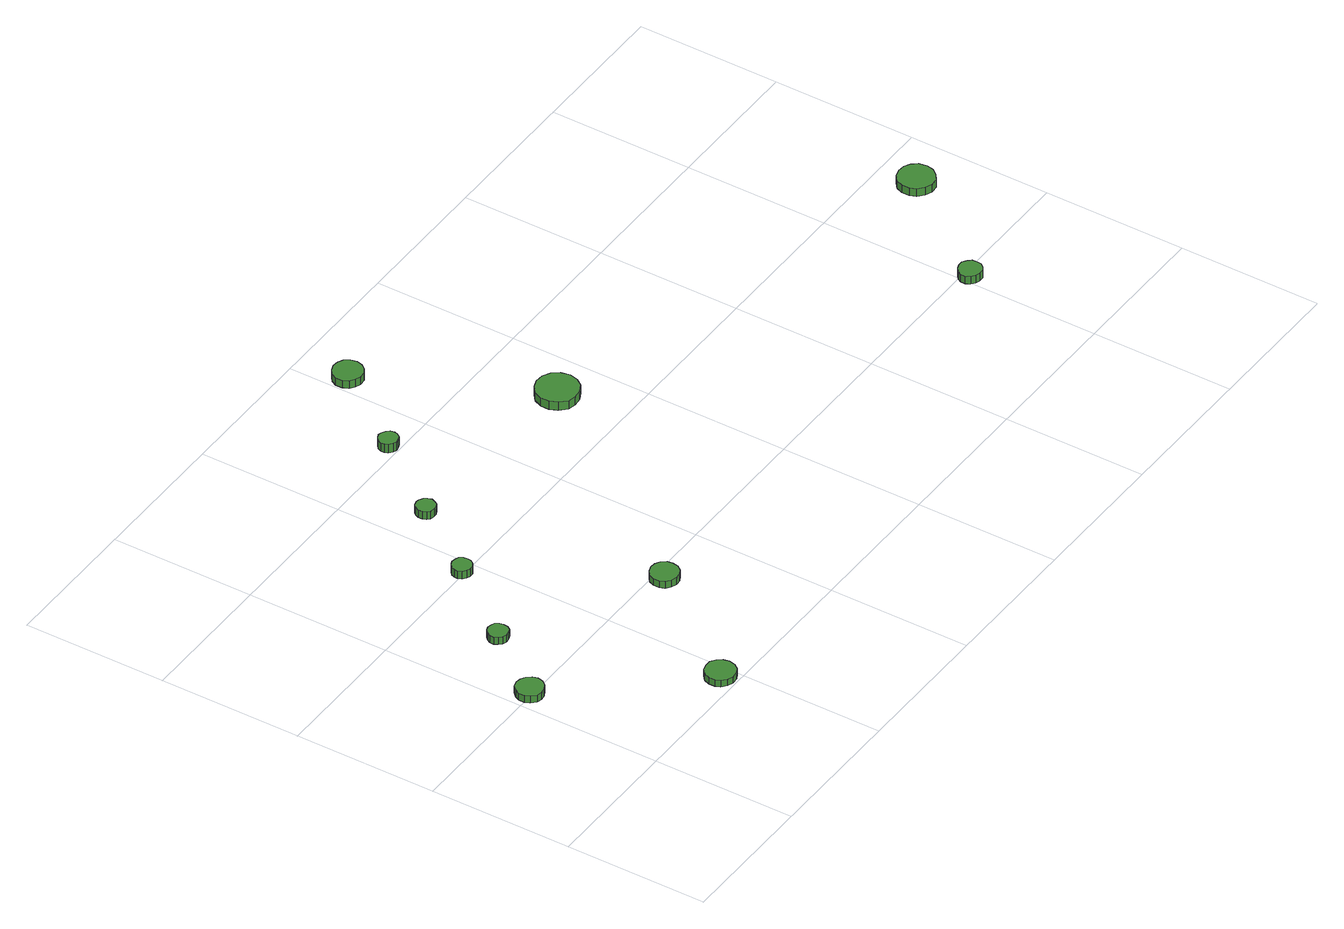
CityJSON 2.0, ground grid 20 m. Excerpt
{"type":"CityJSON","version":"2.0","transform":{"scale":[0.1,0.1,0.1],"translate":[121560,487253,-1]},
"CityObjects":{
"tree1":{"type":"SolitaryVegetationObject","attributes":{"function":"something"},"geometry":[{"type":"MultiSurface","lod":"1","boundaries":[[[0,1,2,3,4,5,6,7,8,9,10,11,12,13,14]],[[15,16,17,18,19,20,21,22,23,24,25,26,27,28,29]],[[0,29,28,1]],[[1,28,27,2]],[[2,27,26,3]],[[3,26,25,4]],[[4,25,24,5]],[[5,24,23,6]],[[6,23,22,7]],[[7,22,21,8]],[[8,21,20,9]],[[9,20,19,10]],[[10,19,18,11]],[[11,18,17,12]],[[12,17,16,13]],[[13,16,15,14]],[[14,15,29,0]]]}]},
"tree2":{"type":"SolitaryVegetationObject","attributes":{"function":"something"},"geometry":[{"type":"MultiSurface","lod":"1","boundaries":[[[30,31,32,33,34,35,36,37,38,39,40,41,42,43,44]],[[45,46,47,48,49,50,51,52,53,54,55,56,57,58,59]],[[30,59,58,31]],[[31,58,57,32]],[[32,57,56,33]],[[33,56,55,34]],[[34,55,54,35]],[[35,54,53,36]],[[36,53,52,37]],[[37,52,51,38]],[[38,51,50,39]],[[39,50,49,40]],[[40,49,48,41]],[[41,48,47,42]],[[42,47,46,43]],[[43,46,45,44]],[[44,45,59,30]]]}]},
"tree3":{"type":"SolitaryVegetationObject","attributes":{"function":"something"},"geometry":[{"type":"MultiSurface","lod":"1","boundaries":[[[60,61,62,63,64,65,66,67,68,69,70,71,72,73,74]],[[75,76,77,78,79,80,81,82,83,84,85,86,87,88,89]],[[60,89,88,61]],[[61,88,87,62]],[[62,87,86,63]],[[63,86,85,64]],[[64,85,84,65]],[[65,84,83,66]],[[66,83,82,67]],[[67,82,81,68]],[[68,81,80,69]],[[69,80,79,70]],[[70,79,78,71]],[[71,78,77,72]],[[72,77,76,73]],[[73,76,75,74]],[[74,75,89,60]]]}]},
"tree4":{"type":"SolitaryVegetationObject","attributes":{"function":"something"},"geometry":[{"type":"MultiSurface","lod":"1","boundaries":[[[90,91,92,93,94,95,96,97,98,99,100,101,102,103,104]],[[105,106,107,108,109,110,111,112,113,114,115,116,117,118,119]],[[90,119,118,91]],[[91,118,117,92]],[[92,117,116,93]],[[93,116,115,94]],[[94,115,114,95]],[[95,114,113,96]],[[96,113,112,97]],[[97,112,111,98]],[[98,111,110,99]],[[99,110,109,100]],[[100,109,108,101]],[[101,108,107,102]],[[102,107,106,103]],[[103,106,105,104]],[[104,105,119,90]]]}]},
"tree5":{"type":"SolitaryVegetationObject","attributes":{"function":"something"},"geometry":[{"type":"MultiSurface","lod":"1","boundaries":[[[120,121,122,123,124,125,126,127,128,129,130,131,132,133,134]],[[135,136,137,138,139,140,141,142,143,144,145,146,147,148,149]],[[120,149,148,121]],[[121,148,147,122]],[[122,147,146,123]],[[123,146,145,124]],[[124,145,144,125]],[[125,144,143,126]],[[126,143,142,127]],[[127,142,141,128]],[[128,141,140,129]],[[129,140,139,130]],[[130,139,138,131]],[[131,138,137,132]],[[132,137,136,133]],[[133,136,135,134]],[[134,135,149,120]]]}]},
"tree6":{"type":"SolitaryVegetationObject","attributes":{"function":"something"},"geometry":[{"type":"MultiSurface","lod":"1","boundaries":[[[150,151,152,153,154,155,156,157,158,159,160,161,162,163,164]],[[165,166,167,168,169,170,171,172,173,174,175,176,177,178,179]],[[150,179,178,151]],[[151,178,177,152]],[[152,177,176,153]],[[153,176,175,154]],[[154,175,174,155]],[[155,174,173,156]],[[156,173,172,157]],[[157,172,171,158]],[[158,171,170,159]],[[159,170,169,160]],[[160,169,168,161]],[[161,168,167,162]],[[162,167,166,163]],[[163,166,165,164]],[[164,165,179,150]]]}]},
"tree7":{"type":"SolitaryVegetationObject","attributes":{"function":"something"},"geometry":[{"type":"MultiSurface","lod":"1","boundaries":[[[180,181,182,183,184,185,186,187,188,189,190,191,192,193,194]],[[195,196,197,198,199,200,201,202,203,204,205,206,207,208,209]],[[180,209,208,181]],[[181,208,207,182]],[[182,207,206,183]],[[183,206,205,184]],[[184,205,204,185]],[[185,204,203,186]],[[186,203,202,187]],[[187,202,201,188]],[[188,201,200,189]],[[189,200,199,190]],[[190,199,198,191]],[[191,198,197,192]],[[192,197,196,193]],[[193,196,195,194]],[[194,195,209,180]]]}]},
"tree8":{"type":"SolitaryVegetationObject","attributes":{"function":"something"},"geometry":[{"type":"MultiSurface","lod":"1","boundaries":[[[210,211,212,213,214,215,216,217,218,219,220,221,222,223,224]],[[225,226,227,228,229,230,231,232,233,234,235,236,237,238,239]],[[210,239,238,211]],[[211,238,237,212]],[[212,237,236,213]],[[213,236,235,214]],[[214,235,234,215]],[[215,234,233,216]],[[216,233,232,217]],[[217,232,231,218]],[[218,231,230,219]],[[219,230,229,220]],[[220,229,228,221]],[[221,228,227,222]],[[222,227,226,223]],[[223,226,225,224]],[[224,225,239,210]]]}]},
"tree9":{"type":"SolitaryVegetationObject","attributes":{"function":"something"},"geometry":[{"type":"MultiSurface","lod":"1","boundaries":[[[240,241,242,243,244,245,246,247,248,249,250,251,252,253,254]],[[255,256,257,258,259,260,261,262,263,264,265,266,267,268,269]],[[240,269,268,241]],[[241,268,267,242]],[[242,267,266,243]],[[243,266,265,244]],[[244,265,264,245]],[[245,264,263,246]],[[246,263,262,247]],[[247,262,261,248]],[[248,261,260,249]],[[249,260,259,250]],[[250,259,258,251]],[[251,258,257,252]],[[252,257,256,253]],[[253,256,255,254]],[[254,255,269,240]]]}]},
"tree10":{"type":"SolitaryVegetationObject","attributes":{"function":"something"},"geometry":[{"type":"MultiSurface","lod":"1","boundaries":[[[270,271,272,273,274,275,276,277,278,279,280,281,282,283,284]],[[285,286,287,288,289,290,291,292,293,294,295,296,297,298,299]],[[270,299,298,271]],[[271,298,297,272]],[[272,297,296,273]],[[273,296,295,274]],[[274,295,294,275]],[[275,294,293,276]],[[276,293,292,277]],[[277,292,291,278]],[[278,291,290,279]],[[279,290,289,280]],[[280,289,288,281]],[[281,288,287,282]],[[282,287,286,283]],[[283,286,285,284]],[[284,285,299,270]]]}]},
"tree11":{"type":"SolitaryVegetationObject","attributes":{"function":"something"},"geometry":[{"type":"MultiSurface","lod":"1","boundaries":[[[300,301,302,303,304,305,306,307,308,309,310,311,312,313,314]],[[315,316,317,318,319,320,321,322,323,324,325,326,327,328,329]],[[300,329,328,301]],[[301,328,327,302]],[[302,327,326,303]],[[303,326,325,304]],[[304,325,324,305]],[[305,324,323,306]],[[306,323,322,307]],[[307,322,321,308]],[[308,321,320,309]],[[309,320,319,310]],[[310,319,318,311]],[[311,318,317,312]],[[312,317,316,313]],[[313,316,315,314]],[[314,315,329,300]]]}]}
},
"vertices":[
[47,204,17],[45,212,17],[40,218,17],[33,222,17],[26,223,17],[18,221,17],[12,215,17],[9,208,17],[9,200,17],[12,193,17],[18,187,17],[26,185,17],[33,186,17],[40,190,17],[45,196,17],[45,196,6],[40,190,6],[33,186,6],[26,185,6],[18,187,6],[12,193,6],[9,200,6],[9,208,6],[12,215,6],[18,221,6],[26,223,6],[33,222,6],[40,218,6],[45,212,6],[47,204,6],
[112,297,17],[111,303,17],[108,308,17],[103,310,17],[97,311,17],[91,309,17],[87,305,17],[84,300,17],[84,294,17],[87,289,17],[91,285,17],[97,283,17],[103,284,17],[108,286,17],[111,291,17],[111,291,6],[108,286,6],[103,284,6],[97,283,6],[91,285,6],[87,289,6],[84,294,6],[84,300,6],[87,305,6],[91,309,6],[97,311,6],[103,310,6],[108,308,6],[111,303,6],[112,297,6],
[205,24,16],[203,32,16],[198,39,16],[191,44,16],[182,44,16],[174,42,16],[167,36,16],[164,28,16],[164,19,16],[167,12,16],[174,6,16],[182,3,16],[191,4,16],[198,8,16],[203,15,16],[203,15,6],[198,8,6],[191,4,6],[182,3,6],[174,6,6],[167,12,6],[164,19,6],[164,28,6],[167,36,6],[174,42,6],[182,44,6],[191,44,6],[198,39,6],[203,32,6],[205,24,6],
[195,404,18],[194,410,18],[191,415,18],[186,417,18],[180,418,18],[175,416,18],[170,412,18],[168,407,18],[168,402,18],[170,396,18],[175,393,18],[180,391,18],[186,391,18],[191,394,18],[194,399,18],[194,399,6],[191,394,6],[186,391,6],[180,391,6],[175,393,6],[170,396,6],[168,402,6],[168,407,6],[170,412,6],[175,416,6],[180,418,6],[186,417,6],[191,415,6],[194,410,6],[195,404,6],
[327,187,17],[326,194,17],[321,201,17],[314,205,17],[306,206,17],[298,203,17],[292,198,17],[289,191,17],[289,182,17],[292,175,17],[298,170,17],[306,167,17],[314,168,17],[321,172,17],[326,179,17],[326,179,6],[321,172,6],[314,168,6],[306,167,6],[298,170,6],[292,175,6],[289,182,6],[289,191,6],[292,198,6],[298,203,6],[306,206,6],[314,205,6],[321,201,6],[326,194,6],[327,187,6],
[269,505,18],[267,511,18],[264,515,18],[259,518,18],[254,519,18],[248,517,18],[244,513,18],[242,508,18],[242,502,18],[244,497,18],[248,493,18],[254,492,18],[259,492,18],[264,495,18],[267,500,18],[267,500,6],[264,495,6],[259,492,6],[254,492,6],[248,493,6],[244,497,6],[242,502,6],[242,508,6],[244,513,6],[248,517,6],[254,519,6],[259,518,6],[264,515,6],[267,511,6],[269,505,6],
[347,611,25],[346,617,25],[342,621,25],[337,624,25],[332,625,25],[327,623,25],[322,619,25],[320,614,25],[320,609,25],[322,604,25],[327,600,25],[332,598,25],[337,599,25],[342,601,25],[346,606,25],[346,606,12],[342,601,12],[337,599,12],[332,598,12],[327,600,12],[322,604,12],[320,609,12],[320,614,12],[322,619,12],[327,623,12],[332,625,12],[337,624,12],[342,621,12],[346,617,12],[347,611,12],
[438,725,25],[436,734,25],[431,741,25],[424,745,25],[415,746,25],[407,743,25],[401,738,25],[397,730,25],[397,721,25],[401,713,25],[407,708,25],[415,705,25],[424,706,25],[431,710,25],[436,717,25],[436,717,13],[431,710,13],[424,706,13],[415,705,13],[407,708,13],[401,713,13],[397,721,13],[397,730,13],[401,738,13],[407,743,13],[415,746,13],[424,745,13],[431,741,13],[436,734,13],[438,725,13],
[561,490,24],[558,502,24],[551,512,24],[540,518,24],[528,519,24],[517,515,24],[508,507,24],[503,496,24],[503,484,24],[508,473,24],[517,464,24],[528,461,24],[540,462,24],[551,468,24],[558,478,24],[558,478,11],[551,468,11],[540,462,11],[528,461,11],[517,464,11],[508,473,11],[503,484,11],[503,496,11],[508,507,11],[517,515,11],[528,519,11],[540,518,11],[551,512,11],[558,502,11],[561,490,11],
[1024,188,22],[1023,195,22],[1019,200,22],[1013,204,22],[1006,204,22],[1000,202,22],[995,198,22],[992,192,22],[992,185,22],[995,179,22],[1000,175,22],[1006,173,22],[1013,173,22],[1019,177,22],[1023,182,22],[1023,182,10],[1019,177,10],[1013,173,10],[1006,173,10],[1000,175,10],[995,179,10],[992,185,10],[992,192,10],[995,198,10],[1000,202,10],[1006,204,10],[1013,204,10],[1019,200,10],[1023,195,10],[1024,188,10],
[1147,342,23],[1145,353,23],[1139,361,23],[1130,366,23],[1120,367,23],[1110,364,23],[1102,357,23],[1098,348,23],[1098,337,23],[1102,328,23],[1110,321,23],[1120,317,23],[1130,318,23],[1139,324,23],[1145,332,23],[1145,332,11],[1139,324,11],[1130,318,11],[1120,317,11],[1110,321,11],[1102,328,11],[1098,337,11],[1098,348,11],[1102,357,11],[1110,364,11],[1120,367,11],[1130,366,11],[1139,361,11],[1145,353,11],[1147,342,11]
]}
